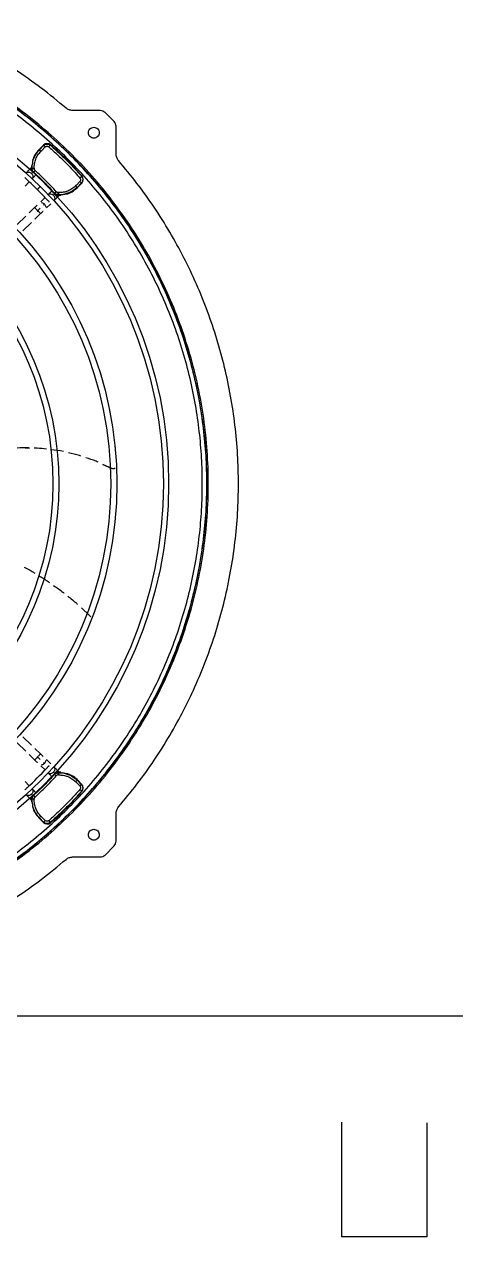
# Model space of a CAD drawing. Extents: x -31 to 236, y -16 to 155.
# Drawn here: x 48.4 to 58.53, y 45.5 to 73.97 of the extents above; entities that cross this region are included whole.
import ezdxf

# ---------------------------------------------------------------- set-up
doc = ezdxf.new("R2010")
doc.units = 0
doc.header["$MEASUREMENT"] = 0
doc.layers.get('0').update_dxf_attribs({"linetype": 'CONTINUOUS'})
doc.layers.add('0_UNIT', color=7, linetype='CONTINUOUS')

msp = doc.modelspace()

# ---------------------------------------------------------------- linework, layer by layer
at = {"color": 7, "linetype": 'Continuous', "lineweight": 25}
for p, q in [((50.18392, 71.94015), (49.53431, 71.94015)), ((50.5086, 71.68069), (50.29526, 71.89403)), ((50.55472, 70.91973), (50.55472, 71.56935)), ((48.74292, 71.01904), (48.85451, 71.13063)), ((48.75528, 71.01926), (48.74292, 71.01904)), ((48.85545, 71.11951), (48.75528, 71.01926)), ((48.79074, 70.98332), (48.81083, 71.00341)), ((48.81083, 71.00341), (48.89244, 71.0851)), ((48.85451, 71.13063), (48.85545, 71.11951)), ((49.01484, 71.13675), (49.0159, 71.12528)), ((48.57367, 70.61076), (48.54303, 70.57907)), ((48.58263, 70.58291), (48.58551, 70.66321)), ((48.57653, 70.58262), (48.58263, 70.58291)), ((48.57724, 70.57338), (48.57653, 70.58262)), ((48.58293, 70.57364), (48.57724, 70.57338)), ((48.57724, 70.57338), (48.58459, 70.53907)), ((48.58263, 70.58291), (48.58293, 70.57364)), ((48.58977, 70.54443), (48.58293, 70.57364)), ((48.60577, 70.50214), (48.61811, 70.48922)), ((48.61811, 70.48922), (48.62236, 70.48941)), ((48.63295, 70.58464), (48.63325, 70.5752)), ((49.75585, 70.39574), (49.74491, 70.39627)), ((48.41879, 70.16647), (48.51679, 70.26827)), ((49.62315, 70.19109), (49.60306, 70.171)), ((49.70484, 70.2727), (49.62315, 70.19109)), ((49.74973, 70.23541), (49.63814, 70.12382)), ((49.63814, 70.12382), (49.63888, 70.13566)), ((49.73912, 70.23583), (49.63888, 70.13566)), ((49.74973, 70.23541), (49.73912, 70.23583)), ((48.88796, 69.89711), (48.78605, 69.79816)), ((48.91964, 69.6535), (49.02084, 69.75176)), ((49.10903, 70.00273), (49.10866, 69.99867)), ((49.12158, 69.98633), (49.10866, 69.99867)), ((49.15849, 69.96517), (49.19276, 69.95786)), ((49.19325, 69.96331), (49.15957, 69.97123)), ((49.19276, 69.95786), (49.19325, 69.96331)), ((49.20197, 69.95717), (49.19276, 69.95786)), ((49.20254, 69.96301), (49.19325, 69.96331)), ((49.19494, 70.01351), (49.20437, 70.0132)), ((49.19825, 69.92376), (49.23002, 69.95448)), ((49.20254, 69.96301), (49.20197, 69.95717)), ((49.28282, 69.9659), (49.20254, 69.96301)), ((48.43487, 69.45829), (48.23105, 69.26121)), ((48.64432, 69.66081), (48.51401, 69.53481)), ((48.64875, 69.39127), (48.78115, 69.51929)), ((48.36483, 69.11674), (48.56916, 69.31431)), ((48.42122, 64.01809), (48.52092, 64.01732)), ((50.45281, 63.53963), (50.24578, 63.63308)), ((50.24583, 63.63219), (50.45228, 63.53963)), ((50.45228, 63.53963), (50.45281, 63.53963)), ((50.48791, 63.53036), (50.48844, 63.53036)), ((49.7415, 60.26498), (49.93336, 60.08764)), ((49.93336, 60.08764), (49.96367, 60.05255)), ((48.5689, 57.04233), (48.3646, 57.23987)), ((48.23161, 57.09464), (48.43476, 56.89821)), ((48.7812, 56.83706), (48.64835, 56.96551)), ((48.51418, 56.82142), (48.64432, 56.69558)), ((49.02084, 56.60463), (48.91977, 56.70277)), ((48.78559, 56.55867), (48.88796, 56.45928)), ((49.12158, 56.37006), (49.10866, 56.35772)), ((49.19276, 56.39853), (49.15849, 56.39122)), ((49.15958, 56.38519), (49.19326, 56.39308)), ((49.19276, 56.39853), (49.20198, 56.39923)), ((49.19326, 56.39308), (49.19276, 56.39853)), ((49.20253, 56.39338), (49.19326, 56.39308)), ((49.22999, 56.40195), (49.19829, 56.43259)), ((49.20198, 56.39923), (49.20253, 56.39338)), ((49.20253, 56.39338), (49.28282, 56.39049)), ((48.51679, 56.08812), (48.41823, 56.1905)), ((49.10866, 56.35772), (49.10903, 56.35366)), ((49.20438, 56.34318), (49.19494, 56.34288)), ((49.60306, 56.18539), (49.62315, 56.1653)), ((49.62315, 56.1653), (49.70484, 56.08369)), ((49.63888, 56.22073), (49.63814, 56.23257)), ((49.63814, 56.23257), (49.74973, 56.12098)), ((49.73912, 56.12056), (49.63888, 56.22073)), ((49.74973, 56.12098), (49.73912, 56.12055)), ((48.58459, 55.81732), (48.57724, 55.78301)), ((48.58293, 55.78276), (48.58979, 55.81197)), ((48.60577, 55.85425), (48.61811, 55.86717)), ((48.62236, 55.86698), (48.61811, 55.86717)), ((49.75585, 55.96065), (49.74491, 55.96012)), ((48.54298, 55.77736), (48.57371, 55.74559)), ((48.57653, 55.77378), (48.57724, 55.78301)), ((48.58263, 55.77347), (48.57653, 55.77378)), ((48.57724, 55.78301), (48.58293, 55.78276)), ((48.58293, 55.78276), (48.58263, 55.77347)), ((48.58551, 55.69318), (48.58263, 55.77347)), ((48.63325, 55.78119), (48.63294, 55.77175)), ((48.74292, 55.33735), (48.75528, 55.33713)), ((48.85451, 55.22576), (48.74292, 55.33735)), ((48.85545, 55.23688), (48.75528, 55.33713)), ((48.81083, 55.35298), (48.79074, 55.37307)), ((48.89244, 55.27129), (48.81083, 55.35298)), ((48.85451, 55.22576), (48.85545, 55.23688)), ((49.01484, 55.21964), (49.0159, 55.23111)), ((50.55472, 54.78704), (50.55472, 55.43666)), ((50.29526, 54.46236), (50.5086, 54.6757)), ((49.53431, 54.41624), (50.18392, 54.41624))]:
    msp.add_line(p, q, dxfattribs=at)
at = {"color": 8, "linetype": 'Continuous', "lineweight": 25}
for p, q in [((48.98691, 71.14169), (49.0159, 71.12528)), ((49.74491, 70.39627), (49.7605, 70.36872)), ((49.38652, 69.98941), (49.3608, 69.97938)), ((48.87285, 56.61149), (48.85386, 56.62992)), ((49.3608, 56.37701), (49.38653, 56.36698)), ((49.7605, 55.98767), (49.74491, 55.96012)), ((49.0159, 55.23111), (48.98691, 55.2147))]:
    msp.add_line(p, q, dxfattribs=at)
at = {"color": 8, "linetype": 'Continuous', "lineweight": 25, "flags": 128}
msp.add_lwpolyline([(48.71295, 56.76634), (48.68676, 56.73926), (48.66451, 56.71631), (48.64961, 56.70097), (48.64432, 56.69558), (48.64432, 56.69558)], dxfattribs=at)
for centre, radius in [((41.79199, 63.17881), 9.99706), ((41.79199, 63.1782), 9.87436), ((41.79199, 63.17881), 8.78089), ((41.79199, 63.1782), 8.63615), ((41.79199, 63.1782), 7.41998), ((41.79818, 63.17829), 7.27453)]:
    msp.add_circle(centre, radius)
at = {"color": 7, "linetype": 'Continuous', "lineweight": 25}
for centre, radius, start, end in [((41.7971, 63.17819), 10.89215, 277.952419, 82.047581), ((44.53927, 65.92017), 6.87338, 40.627992, 49.372027), ((41.79782, 63.17786), 9.76824, 44.999741, 46.881712), ((44.53996, 65.92087), 6.11819, 42.504763, 47.493312), ((41.80307, 63.18287), 9.76098, 43.117375, 45.000762), ((41.79734, 63.17904), 9.76894, 313.118297, 316.88199), ((44.53979, 60.43567), 6.11841, 312.506864, 317.495239), ((44.53965, 60.43582), 6.87283, 310.627711, 319.372428)]:
    msp.add_arc(centre, radius, start, end, dxfattribs=at)
at = {"color": 8, "linetype": 'Continuous', "lineweight": 25}
for centre, radius, start, end in [((43.85001, 65.66052), 6.79828, 45.858, 46.344146), ((39.24555, 60.47562), 13.14171, 43.911773, 44.341551), ((37.6075, 58.81785), 15.47163, 43.76337, 44.127308), ((44.52842, 60.88598), 6.45294, 315.849598, 316.359274)]:
    msp.add_arc(centre, radius, start, end, dxfattribs=at)
at = {"color": 7, "linetype": 'Continuous', "lineweight": 25}
for centre, major_axis, ratio, start_param, end_param in [((48.93799, 71.04697), (-0.00447, 0.11816), 0.99886587, 5.53682267, 7.03021374), ((49.16129, 70.60173), (0.5912, 0.01098), 0.99873841, 2.33824924, 2.83211218), ((49.16129, 70.60173), (0.5912, 0.01098), 0.99873841, 3.0557476, 3.11410526), ((49.66607, 70.31889), (0.11816, -0.00449), 0.99887068, 5.53630704, 7.02969541), ((49.22083, 70.54219), (0.01095, 0.5912), 0.99873353, 3.4485214, 3.94487882), ((49.22083, 70.54219), (0.01095, 0.5912), 0.99873353, 3.16946015, 3.23077009), ((49.22083, 55.8142), (-0.01094, 0.5912), 0.99873356, 6.19922493, 6.25533158), ((49.22083, 55.8142), (-0.01094, 0.5912), 0.99873356, 5.47991309, 5.97123283), ((49.66607, 56.0375), (0.11816, 0.00449), 0.99887071, 5.53666029, 7.03005136), ((49.16129, 55.75466), (0.5912, -0.01099), 0.99873837, 3.16909386, 3.23078), ((49.16129, 55.75466), (0.5912, -0.01099), 0.99873837, 3.44852138, 3.94495007), ((48.93799, 55.30942), (0.00447, 0.11816), 0.99886585, 2.39455207, 3.88794044)]:
    msp.add_ellipse(centre, major_axis=major_axis, ratio=ratio, start_param=start_param, end_param=end_param, dxfattribs=at)
for points, knots in [([(33.9667, 55.76677), (34.10923, 55.62104), (34.39637, 55.32745), (34.86122, 54.91627), (35.3538, 54.52574), (35.87508, 54.16095), (36.4231, 53.82377), (36.99583, 53.51716), (37.59063, 53.24364), (38.20412, 53.00559), (38.83329, 52.80476), (39.47481, 52.64254), (40.12507, 52.52), (40.78036, 52.43768), (41.43707, 52.39572), (42.09176, 52.3938), (42.74031, 52.43119), (43.37932, 52.50667), (44.0056, 52.61862), (44.61693, 52.76533), (45.21083, 52.94481), (45.78813, 53.15593), (46.35253, 53.39943), (46.90724, 53.67733), (47.45209, 53.99099), (47.9839, 54.3402), (48.49988, 54.72463), (48.99661, 55.14329), (49.47078, 55.59471), (49.91889, 56.07661), (50.33824, 56.58684), (50.72627, 57.12284), (51.08068, 57.68163), (51.39958, 58.25998), (51.68151, 58.85458), (51.92549, 59.46211), (52.13069, 60.07849), (52.29696, 60.70008), (52.42465, 61.32334), (52.5145, 61.94558), (52.56747, 62.56375), (52.58489, 63.17819), (52.56747, 63.79263), (52.5145, 64.41079), (52.42465, 65.03303), (52.29697, 65.6563), (52.13069, 66.27789), (51.9255, 66.89427), (51.68152, 67.50179), (51.39959, 68.09639), (51.08069, 68.67475), (50.72627, 69.23354), (50.33824, 69.76953), (49.9189, 70.27976), (49.47079, 70.76167), (48.99662, 71.21309), (48.49989, 71.63175), (47.98391, 72.01619), (47.4521, 72.36538), (46.90725, 72.67906), (46.35254, 72.95696), (45.78814, 73.20046), (45.21084, 73.41158), (44.61694, 73.59105), (44.00562, 73.73777), (43.37933, 73.84972), (42.74032, 73.9252), (42.09177, 73.96259), (41.43709, 73.96067), (40.78038, 73.91871), (40.12508, 73.8364), (39.47482, 73.71385), (38.8333, 73.55164), (38.20414, 73.3508), (37.59065, 73.11276), (36.99584, 72.83923), (36.42311, 72.53262), (35.87509, 72.19545), (35.35382, 71.83066), (34.86124, 71.44013), (34.39638, 71.02895), (34.10923, 70.73535), (33.9667, 70.58962)], [0, 0, 0, 0, 0.01189592, 0.02396584, 0.03619649, 0.04857359, 0.06108194, 0.07373471, 0.0864717, 0.09927432, 0.11212355, 0.12500004, 0.13787625, 0.15072533, 0.16352795, 0.17626509, 0.18891813, 0.20142621, 0.21380317, 0.22603385, 0.23810393, 0.25000004, 0.2618959, 0.27396585, 0.28619652, 0.29857361, 0.31108196, 0.32373474, 0.33647171, 0.34927432, 0.36212355, 0.37500004, 0.38787624, 0.40072531, 0.41352793, 0.42626506, 0.4389181, 0.45142619, 0.46380314, 0.47603381, 0.48810388, 0.50000001, 0.51189586, 0.52396581, 0.53619649, 0.54857357, 0.56108191, 0.57373469, 0.58647168, 0.59927428, 0.6121235, 0.62499999, 0.63787621, 0.65072529, 0.66352791, 0.67626502, 0.68891805, 0.70142614, 0.71380312, 0.72603376, 0.73810387, 0.74999998, 0.76189582, 0.77396578, 0.78619645, 0.79857355, 0.81108188, 0.82373468, 0.83647168, 0.84927427, 0.86212351, 0.87499998, 0.88787621, 0.90072531, 0.91352792, 0.92626504, 0.93891808, 0.95142617, 0.96380314, 0.97603381, 0.98810396, 1, 1, 1, 1]), ([(43.27568, 52.3908), (43.4901, 52.42397), (43.91896, 52.4903), (44.55325, 52.63831), (45.17807, 52.8212), (45.79072, 53.04183), (46.38913, 53.29846), (46.97112, 53.59043), (47.53464, 53.91664), (48.07767, 54.27593), (48.59826, 54.66702), (49.09456, 55.08851), (49.5648, 55.5389), (50.00729, 56.01657), (50.42045, 56.51983), (50.80281, 57.04687), (51.153, 57.5958), (51.46978, 58.16468), (51.752, 58.75147), (51.99867, 59.35406), (52.2089, 59.97032), (52.38194, 60.59804), (52.51717, 61.23497), (52.61411, 61.87884), (52.67241, 62.52735), (52.69187, 63.17819), (52.67241, 63.82903), (52.61411, 64.47754), (52.51717, 65.12141), (52.38194, 65.75835), (52.2089, 66.38606), (51.99867, 67.00232), (51.75201, 67.60492), (51.46978, 68.1917), (51.15301, 68.76058), (50.80281, 69.30952), (50.42045, 69.83655), (50.00729, 70.33981), (49.5648, 70.81748), (49.09457, 71.26787), (48.59827, 71.68936), (48.07768, 72.08045), (47.53465, 72.43974), (46.97113, 72.76595), (46.38914, 73.05793), (45.79073, 73.31456), (45.17808, 73.53519), (44.55326, 73.71808), (43.91897, 73.86608), (43.49011, 73.93242), (43.27569, 73.96559)], [0, 0, 0, 0, 0.02083334, 0.04166665, 0.06250003, 0.08333335, 0.10416665, 0.125, 0.1458333, 0.16666668, 0.18749997, 0.20833336, 0.22916668, 0.25000001, 0.27083332, 0.29166664, 0.31250001, 0.33333334, 0.35416664, 0.37499996, 0.39583334, 0.41666666, 0.43749998, 0.4583333, 0.47916665, 0.5, 0.5208333, 0.54166664, 0.5625, 0.58333332, 0.60416664, 0.62499998, 0.64583333, 0.66666665, 0.68749999, 0.70833331, 0.72916664, 0.74999997, 0.77083333, 0.79166666, 0.81249999, 0.83333331, 0.85416669, 0.875, 0.89583335, 0.91666666, 0.9375, 0.95833334, 0.97916668, 1, 1, 1, 1]), ([(43.53089, 52.39079), (43.78375, 52.43684), (44.28946, 52.52893), (45.0333, 52.73443), (45.76163, 52.98804), (46.47005, 53.29339), (47.15525, 53.64764), (47.81374, 54.04939), (48.44229, 54.49653), (49.03775, 54.98689), (49.59716, 55.51799), (50.11774, 56.08721), (50.5969, 56.69171), (51.03225, 57.32848), (51.42164, 57.99436), (51.76311, 58.68603), (52.05497, 59.40006), (52.29578, 60.13288), (52.48432, 60.88085), (52.61967, 61.64026), (52.70115, 62.40731), (52.72836, 63.1782), (52.70115, 63.9491), (52.61967, 64.71615), (52.48432, 65.47556), (52.29577, 66.22353), (52.05496, 66.95635), (51.7631, 67.67037), (51.42163, 68.36204), (51.03224, 69.02792), (50.59689, 69.6647), (50.11773, 70.2692), (49.59715, 70.83841), (49.03774, 71.36952), (48.44228, 71.85987), (47.81373, 72.30701), (47.15523, 72.70876), (46.47004, 73.06301), (45.76162, 73.36835), (45.03328, 73.62197), (44.28945, 73.82747), (43.78373, 73.91956), (43.53087, 73.9656)], [0, 0, 0, 0, 0.02500002, 0.05000002, 0.07500002, 0.10000003, 0.12499999, 0.15000004, 0.17499999, 0.20000003, 0.22500003, 0.25, 0.27500001, 0.30000002, 0.325, 0.35000002, 0.375, 0.4, 0.42500002, 0.45000001, 0.47500003, 0.50000003, 0.52499999, 0.55000001, 0.57500001, 0.6, 0.62500003, 0.65, 0.67500002, 0.70000003, 0.72500002, 0.75000002, 0.77499999, 0.80000001, 0.825, 0.85000003, 0.87500003, 0.89999998, 0.92500001, 0.95, 0.975, 1, 1, 1, 1]), ([(49.38027, 71.99729), (49.18835, 72.15629), (48.80452, 72.47429), (48.19153, 72.90338), (47.55403, 73.29409), (46.89345, 73.64553), (46.43588, 73.84321), (46.20709, 73.94205)], [0, 0, 0, 0, 0.20000021, 0.40000034, 0.60000016, 0.8000001, 1, 1, 1, 1]), ([(49.53431, 71.94015), (49.50607, 71.94276), (49.4496, 71.94798), (49.40338, 71.98086), (49.38027, 71.99729)], [0, 0, 0, 0, 0.50000434, 1, 1, 1, 1]), ([(50.29526, 71.89403), (50.27897, 71.90718), (50.24638, 71.93349), (50.20474, 71.93793), (50.18392, 71.94015)], [0, 0, 0, 0, 0.49998968, 1, 1, 1, 1]), ([(49.90494, 71.41849), (49.90687, 71.43526), (49.91072, 71.4688), (49.94035, 71.51145), (49.9827, 71.53995), (50.03307, 71.54995), (50.08343, 71.53995), (50.12578, 71.51145), (50.15541, 71.4688), (50.15926, 71.43526), (50.16119, 71.41849)], [0, 0, 0, 0, 0.12499963, 0.24999784, 0.37500175, 0.50000081, 0.62499987, 0.7499989, 0.87500037, 1, 1, 1, 1]), ([(50.03229, 71.54662), (50.04907, 71.54469), (50.08265, 71.54084), (50.125, 71.51121), (50.15463, 71.46886), (50.15848, 71.43528), (50.16041, 71.41849)], [0, 0, 0, 0, 0.24999852, 0.49999698, 0.75000033, 1, 1, 1, 1]), ([(50.55472, 71.56935), (50.5525, 71.59017), (50.54806, 71.63181), (50.52175, 71.6644), (50.5086, 71.68069)], [0, 0, 0, 0, 0.49999648, 1, 1, 1, 1]), ([(50.16119, 71.41849), (50.15926, 71.40173), (50.15541, 71.36819), (50.12578, 71.32554), (50.08343, 71.29704), (50.03307, 71.28703), (49.9827, 71.29704), (49.94035, 71.32554), (49.91072, 71.36819), (49.90687, 71.40173), (49.90494, 71.41849)], [0, 0, 0, 0, 0.12500028, 0.25000167, 0.37500021, 0.49999919, 0.62499817, 0.75000159, 0.87499972, 1, 1, 1, 1]), ([(50.16041, 71.41849), (50.15848, 71.40171), (50.15463, 71.36813), (50.125, 71.32578), (50.08265, 71.29615), (50.04907, 71.2923), (50.03229, 71.29037)], [0, 0, 0, 0, 0.25000096, 0.50000415, 0.75000163, 1, 1, 1, 1]), ([(48.59899, 70.74118), (48.615, 70.79171), (48.64777, 70.89518), (48.71889, 70.97726), (48.75528, 71.01926)], [0, 0, 0, 0, 0.4882915, 1, 1, 1, 1]), ([(48.63295, 70.58464), (48.63393, 70.62145), (48.63589, 70.69508), (48.66745, 70.80155), (48.7173, 70.90078), (48.76626, 70.9558), (48.79074, 70.98332)], [0, 0, 0, 0, 0.24999684, 0.49999602, 0.74999698, 1, 1, 1, 1]), ([(48.75528, 71.01926), (48.75592, 71.01857), (48.75719, 71.01718), (48.76521, 71.00902), (48.77661, 70.9975), (48.78603, 70.98804), (48.79074, 70.98332)], [0, 0, 0, 0, 0.25000338, 0.50000912, 0.75000131, 1, 1, 1, 1]), ([(48.85545, 71.11951), (48.86698, 71.12881), (48.89009, 71.14745), (48.93332, 71.1557), (48.96764, 71.15362), (48.9832, 71.14398), (48.98691, 71.14169)], [0, 0, 0, 0, 0.30725829, 0.61602, 0.90850224, 1, 1, 1, 1]), ([(48.85545, 71.11951), (48.85627, 71.119), (48.8579, 71.11797), (48.86639, 71.11028), (48.87815, 71.09913), (48.88768, 71.08977), (48.89244, 71.0851)], [0, 0, 0, 0, 0.24999965, 0.50000029, 0.74998791, 1, 1, 1, 1]), ([(48.89244, 71.0851), (48.89313, 71.08577), (48.89581, 71.08837), (48.90174, 71.09297), (48.91403, 71.09974), (48.93256, 71.10398), (48.95535, 71.10061), (48.96767, 71.09211), (48.97385, 71.08785)], [0, 0, 0, 0, 0.0321865, 0.12541868, 0.25077472, 0.49987449, 0.74927129, 1, 1, 1, 1]), ([(49.0159, 71.12528), (49.01459, 71.12513), (49.01188, 71.12482), (49.00163, 71.11663), (48.98827, 71.10381), (48.97854, 71.09304), (48.97385, 71.08785)], [0, 0, 0, 0, 0.24106701, 0.49981164, 0.75866265, 1, 1, 1, 1]), ([(48.97385, 71.08785), (49.05953, 71.01148), (49.23151, 70.85821), (49.47766, 70.61204), (49.63107, 70.43994), (49.70759, 70.3541)], [0, 0, 0, 0, 0.3323167, 0.66694633, 1, 1, 1, 1]), ([(49.0159, 71.12528), (49.1012, 71.04916), (49.27195, 70.89679), (49.51649, 70.65225), (49.66881, 70.48155), (49.74491, 70.39627)], [0, 0, 0, 0, 0.33313437, 0.66686563, 1, 1, 1, 1]), ([(50.61186, 70.7657), (50.59543, 70.78881), (50.56255, 70.83502), (50.55733, 70.8915), (50.55472, 70.91973)], [0, 0, 0, 0, 0.49999752, 1, 1, 1, 1]), ([(48.57304, 70.60979), (48.57311, 70.60996), (48.57344, 70.61074), (48.57401, 70.60888), (48.57502, 70.60213), (48.5759, 70.59067), (48.57653, 70.58262)], [0, 0, 0, 0, 0.05863577, 0.27004327, 0.48702224, 1, 1, 1, 1]), ([(48.58111, 70.63781), (48.5814, 70.63813), (48.58197, 70.63876), (48.58321, 70.6464), (48.58442, 70.65522), (48.58527, 70.66143), (48.58551, 70.66321)], [0, 0, 0, 0, 0.28746739, 0.57417582, 0.87829847, 1, 1, 1, 1]), ([(48.599, 70.74118), (48.59805, 70.73576), (48.59607, 70.72448), (48.59412, 70.71111), (48.59176, 70.69693), (48.58881, 70.68212), (48.58661, 70.66947), (48.58552, 70.66321)], [0, 0, 0, 0, 0.22403852, 0.46649465, 0.48175031, 0.74327652, 1, 1, 1, 1]), ([(48.59899, 70.74118), (48.60004, 70.74618), (48.60213, 70.75618), (48.60367, 70.76448), (48.60346, 70.76573), (48.60338, 70.76624)], [0, 0, 0, 0, 0.37192936, 0.74511258, 1, 1, 1, 1]), ([(50.61186, 55.59069), (50.75863, 55.7673), (51.05216, 56.12052), (51.45173, 56.6822), (51.81967, 57.26473), (52.15187, 57.8685), (52.44794, 58.49074), (52.70663, 59.12944), (52.92708, 59.78232), (53.1085, 60.44711), (53.25028, 61.12146), (53.3519, 61.80302), (53.41302, 62.4894), (53.43341, 63.1782), (53.41302, 63.86699), (53.3519, 64.55337), (53.25028, 65.23493), (53.1085, 65.90928), (52.92708, 66.57407), (52.70663, 67.22695), (52.44794, 67.86565), (52.15187, 68.48789), (51.81967, 69.09166), (51.45173, 69.67419), (51.05216, 70.23587), (50.75863, 70.58909), (50.61186, 70.7657)], [0, 0, 0, 0, 0.04166672, 0.08333338, 0.12500007, 0.16666672, 0.20833335, 0.25000008, 0.29166671, 0.33333336, 0.37500001, 0.41666672, 0.45833338, 0.50000004, 0.54166669, 0.58333335, 0.62499999, 0.66666668, 0.70833333, 0.74999999, 0.79166669, 0.83333335, 0.87499997, 0.91666669, 0.95833332, 1, 1, 1, 1]), ([(48.41361, 70.36463), (48.41791, 70.36106), (48.42795, 70.3527), (48.43964, 70.34246), (48.44633, 70.33661)], [0, 0, 0, 0, 0.42747862, 1, 1, 1, 1]), ([(48.54303, 70.57907), (48.53335, 70.56906), (48.514, 70.54904), (48.4867, 70.52077), (48.46212, 70.4953), (48.44969, 70.4824), (48.44348, 70.47595)], [0, 0, 0, 0, 0.25005524, 0.49995604, 0.74987649, 1, 1, 1, 1]), ([(48.44633, 70.33661), (48.45214, 70.3308), (48.46235, 70.32059), (48.47082, 70.31188), (48.47448, 70.30813)], [0, 0, 0, 0, 0.56902682, 1, 1, 1, 1]), ([(48.60577, 70.50214), (48.59783, 70.49392), (48.58365, 70.47924), (48.57404, 70.46927), (48.56981, 70.46488)], [0, 0, 0, 0, 0.55980593, 1, 1, 1, 1]), ([(48.58263, 70.58291), (48.58366, 70.58296), (48.58571, 70.58304), (48.59715, 70.58343), (48.6132, 70.58398), (48.62637, 70.58442), (48.63295, 70.58464)], [0, 0, 0, 0, 0.25000896, 0.50000231, 0.75000529, 1, 1, 1, 1]), ([(48.63325, 70.5752), (48.62666, 70.57499), (48.6135, 70.57458), (48.59745, 70.57408), (48.58601, 70.57372), (48.58395, 70.57367), (48.58293, 70.57364)], [0, 0, 0, 0, 0.25001571, 0.5000102, 0.75000993, 1, 1, 1, 1]), ([(48.60577, 70.50214), (48.6016, 70.50766), (48.5927, 70.51943), (48.5874, 70.53226), (48.58459, 70.53907)], [0, 0, 0, 0, 0.46912927, 1, 1, 1, 1]), ([(48.5853, 70.33943), (48.59105, 70.3454), (48.60253, 70.35732), (48.62502, 70.38063), (48.65002, 70.40652), (48.66794, 70.42506), (48.6769, 70.43433)], [0, 0, 0, 0, 0.25000741, 0.49984459, 0.74986004, 1, 1, 1, 1]), ([(48.67481, 70.4332), (48.67497, 70.43329), (48.67538, 70.43353), (48.67144, 70.43812), (48.66355, 70.44637), (48.65124, 70.45845), (48.63582, 70.47306), (48.624, 70.48385), (48.61811, 70.48922)], [0, 0, 0, 0, 0.10964548, 0.27183382, 0.44948131, 0.63690298, 0.81912573, 1, 1, 1, 1]), ([(48.65332, 70.53242), (48.64898, 70.52733), (48.64001, 70.5168), (48.62949, 70.50304), (48.62278, 70.49286), (48.62249, 70.49054), (48.62236, 70.48941)], [0, 0, 0, 0, 0.2418848, 0.50002785, 0.7581622, 1, 1, 1, 1]), ([(48.62236, 70.48941), (48.70711, 70.41193), (48.87663, 70.25695), (49.03157, 70.08747), (49.10903, 70.00273)], [0, 0, 0, 0, 0.49999876, 1, 1, 1, 1]), ([(48.63325, 70.5752), (48.63361, 70.57119), (48.63435, 70.5631), (48.63864, 70.55162), (48.64474, 70.54099), (48.65047, 70.53527), (48.65332, 70.53242)], [0, 0, 0, 0, 0.24780597, 0.49941748, 0.75118697, 1, 1, 1, 1]), ([(49.15217, 70.03358), (49.0728, 70.12048), (48.91408, 70.29428), (48.74024, 70.45304), (48.65332, 70.53242)], [0, 0, 0, 0, 0.50000115, 1, 1, 1, 1]), ([(49.70759, 70.3541), (49.71185, 70.34793), (49.72035, 70.33562), (49.72372, 70.3128), (49.71884, 70.29161), (49.7107, 70.27875), (49.70551, 70.27339), (49.70483, 70.2727)], [0, 0, 0, 0, 0.25090561, 0.50051494, 0.74978168, 0.96749962, 1, 1, 1, 1]), ([(49.74491, 70.39627), (49.74477, 70.39495), (49.74449, 70.3922), (49.73633, 70.38191), (49.72353, 70.36852), (49.71278, 70.35879), (49.70759, 70.3541)], [0, 0, 0, 0, 0.24124599, 0.50005538, 0.75883315, 1, 1, 1, 1]), ([(49.7605, 70.36872), (49.7631, 70.36455), (49.77309, 70.34854), (49.77535, 70.31376), (49.76707, 70.27051), (49.74844, 70.24739), (49.73912, 70.23583)], [0, 0, 0, 0, 0.10190332, 0.39101349, 0.69543036, 1, 1, 1, 1]), ([(48.70504, 70.08501), (48.70534, 70.0853), (48.70601, 70.08595), (48.71141, 70.09132), (48.71992, 70.0998), (48.73064, 70.1105), (48.74336, 70.12321), (48.75618, 70.13604), (48.76718, 70.14705), (48.77617, 70.15608), (48.782, 70.16194), (48.78268, 70.16265), (48.78299, 70.16296)], [0, 0, 0, 0, 0.0873823, 0.19724861, 0.28764549, 0.38775014, 0.49369129, 0.59997945, 0.70101879, 0.79270034, 0.90857115, 1, 1, 1, 1]), ([(49.05354, 70.05766), (49.04425, 70.04868), (49.02568, 70.03071), (48.99975, 70.0056), (48.97641, 69.98299), (48.96448, 69.97141), (48.95851, 69.96562)], [0, 0, 0, 0, 0.25001606, 0.49999713, 0.74988294, 1, 1, 1, 1]), ([(49.10866, 69.99867), (49.10329, 70.00457), (49.09249, 70.01639), (49.07799, 70.0317), (49.06583, 70.04409), (49.0572, 70.05235), (49.05253, 70.05634), (49.05248, 70.05573), (49.05246, 70.05552)], [0, 0, 0, 0, 0.18048814, 0.36229629, 0.54394035, 0.72654874, 0.90742676, 1, 1, 1, 1]), ([(49.10903, 70.00273), (49.11017, 70.00286), (49.11253, 70.00311), (49.12274, 70.00979), (49.13654, 70.02028), (49.14707, 70.02924), (49.15217, 70.03358)], [0, 0, 0, 0, 0.24184514, 0.49996929, 0.75810627, 1, 1, 1, 1]), ([(49.19494, 70.01351), (49.19092, 70.01387), (49.18284, 70.01461), (49.17136, 70.0189), (49.16073, 70.02499), (49.15501, 70.03073), (49.15217, 70.03358)], [0, 0, 0, 0, 0.24785559, 0.49940941, 0.75122897, 1, 1, 1, 1]), ([(49.60306, 70.171), (49.57555, 70.14652), (49.52052, 70.09756), (49.42129, 70.04771), (49.31482, 70.01614), (49.24119, 70.01418), (49.20437, 70.0132)], [0, 0, 0, 0, 0.24999922, 0.49999974, 0.75000086, 1, 1, 1, 1]), ([(49.63888, 70.13566), (49.59705, 70.09896), (49.52232, 70.03337), (49.42803, 70.00285), (49.38652, 69.98941)], [0, 0, 0, 0, 0.5597021, 1, 1, 1, 1]), ([(49.63887, 70.13567), (49.6382, 70.13629), (49.63684, 70.13753), (49.62872, 70.14551), (49.61723, 70.15688), (49.60778, 70.16629), (49.60306, 70.171)], [0, 0, 0, 0, 0.2499946, 0.49999962, 0.74999359, 1, 1, 1, 1]), ([(49.73912, 70.23583), (49.73863, 70.23664), (49.73763, 70.23824), (49.72998, 70.24669), (49.71885, 70.25843), (49.70951, 70.26794), (49.70484, 70.2727)], [0, 0, 0, 0, 0.25000163, 0.49999258, 0.74999928, 1, 1, 1, 1]), ([(48.92815, 69.85445), (48.93192, 69.85078), (48.94065, 69.84229), (48.95086, 69.83207), (48.95666, 69.82627)], [0, 0, 0, 0, 0.43220236, 1, 1, 1, 1]), ([(48.95666, 69.82627), (48.96252, 69.81958), (48.97275, 69.8079), (48.98109, 69.79787), (48.98465, 69.79359)], [0, 0, 0, 0, 0.57249425, 1, 1, 1, 1]), ([(49.08439, 69.9503), (49.09014, 69.95588), (49.10043, 69.96586), (49.1151, 69.98006), (49.12158, 69.98633)], [0, 0, 0, 0, 0.55832543, 1, 1, 1, 1]), ([(49.09565, 69.8244), (49.10205, 69.83061), (49.11484, 69.84302), (49.14018, 69.86757), (49.16834, 69.89483), (49.18831, 69.91414), (49.19829, 69.9238)], [0, 0, 0, 0, 0.25000575, 0.49989036, 0.74982457, 1, 1, 1, 1]), ([(49.15849, 69.96517), (49.15169, 69.96798), (49.13887, 69.97327), (49.1271, 69.98216), (49.12158, 69.98633)], [0, 0, 0, 0, 0.5308792, 1, 1, 1, 1]), ([(49.19325, 69.96331), (49.19329, 69.96432), (49.19338, 69.96635), (49.19377, 69.97775), (49.1943, 69.99377), (49.19473, 70.00693), (49.19494, 70.01351)], [0, 0, 0, 0, 0.25000255, 0.5000074, 0.75000109, 1, 1, 1, 1]), ([(49.20197, 69.95717), (49.21001, 69.95656), (49.22144, 69.9557), (49.22813, 69.95475), (49.22998, 69.95421), (49.2292, 69.95389), (49.22904, 69.95383)], [0, 0, 0, 0, 0.51517222, 0.73295811, 0.94546261, 1, 1, 1, 1]), ([(49.20437, 70.0132), (49.20415, 70.00662), (49.20371, 69.99346), (49.20314, 69.97744), (49.20271, 69.96605), (49.2026, 69.96402), (49.20254, 69.96301)], [0, 0, 0, 0, 0.2499994, 0.49999457, 0.75000368, 1, 1, 1, 1]), ([(49.28282, 69.9659), (49.27766, 69.9652), (49.26814, 69.96393), (49.25869, 69.96253), (49.25779, 69.96191), (49.25733, 69.96159)], [0, 0, 0, 0, 0.36680656, 0.67606118, 1, 1, 1, 1]), ([(49.28282, 69.9659), (49.28909, 69.96698), (49.30176, 69.96917), (49.31657, 69.97212), (49.32486, 69.9735), (49.3284, 69.97408), (49.33501, 69.97515), (49.34688, 69.97689), (49.35539, 69.97841), (49.3608, 69.97938)], [0, 0, 0, 0, 0.25661188, 0.51806189, 0.53325279, 0.55987615, 0.64748299, 0.77623073, 1, 1, 1, 1]), ([(49.38576, 69.98386), (49.38498, 69.98392), (49.38342, 69.98404), (49.37433, 69.98223), (49.36533, 69.98033), (49.3608, 69.97938)], [0, 0, 0, 0, 0.33193991, 0.66326956, 1, 1, 1, 1]), ([(48.70637, 69.72085), (48.70492, 69.71944), (48.69528, 69.71011), (48.67406, 69.68957), (48.65424, 69.6704), (48.64432, 69.66081)], [0, 0, 0, 0, 0.08145612, 0.54049927, 1, 1, 1, 1]), ([(48.71295, 69.59005), (48.72509, 69.60178), (48.74676, 69.62274), (48.7675, 69.64281), (48.77663, 69.65164)], [0, 0, 0, 0, 0.56005914, 1, 1, 1, 1]), ([(48.78115, 69.51929), (48.79108, 69.52889), (48.81093, 69.54808), (48.83137, 69.56787), (48.84029, 69.57651), (48.84096, 69.57716)], [0, 0, 0, 0, 0.48066635, 0.96100236, 1, 1, 1, 1]), ([(48.52087, 64.0177), (48.50532, 64.01829), (48.41022, 64.02188), (48.31495, 64.01871), (48.23527, 64.01606)], [0, 0, 0, 0, 0.16353052, 1, 1, 1, 1]), ([(48.92015, 63.99354), (48.84696, 64.00092), (48.75123, 64.01057), (48.65496, 64.01328), (48.6323, 64.01392)], [0, 0, 0, 0, 0.76457621, 1, 1, 1, 1]), ([(49.32316, 63.93201), (49.32127, 63.93248), (49.22643, 63.95596), (49.12871, 63.96647), (49.03296, 63.97678)], [0, 0, 0, 0, 0.02001675, 1, 1, 1, 1]), ([(49.72754, 63.82954), (49.71831, 63.83279), (49.62397, 63.86599), (49.52537, 63.88602), (49.43641, 63.90409)], [0, 0, 0, 0, 0.09773289, 1, 1, 1, 1]), ([(50.13264, 63.68414), (50.11711, 63.6913), (50.02376, 63.73428), (49.92489, 63.76449), (49.84246, 63.78968)], [0, 0, 0, 0, 0.1663641, 1, 1, 1, 1]), ([(50.47847, 63.53113), (50.47831, 63.53112), (50.46907, 63.53075), (50.4606, 63.53522), (50.45228, 63.53963)], [0, 0, 0, 0, 0.01676163, 1, 1, 1, 1]), ([(50.53361, 63.55009), (50.53094, 63.54735), (50.52254, 63.53868), (50.50316, 63.53063), (50.47712, 63.52939), (50.46122, 63.53609), (50.45281, 63.53963)], [0, 0, 0, 0, 0.13036355, 0.41167111, 0.68901902, 1, 1, 1, 1]), ([(48.40098, 61.22369), (48.46349, 61.19074), (48.54925, 61.14553), (48.63038, 61.093), (48.65238, 61.07876)], [0, 0, 0, 0, 0.72879103, 1, 1, 1, 1]), ([(48.74878, 61.01745), (48.82106, 60.97403), (48.90561, 60.92324), (48.98493, 60.86531), (48.99644, 60.8569)], [0, 0, 0, 0, 0.854826, 1, 1, 1, 1]), ([(49.09019, 60.78905), (49.16433, 60.73839), (49.24624, 60.6824), (49.32241, 60.61964), (49.32964, 60.61368)], [0, 0, 0, 0, 0.9049803, 1, 1, 1, 1]), ([(49.4204, 60.53931), (49.49354, 60.48263), (49.57348, 60.42067), (49.6471, 60.35227), (49.65336, 60.34645)], [0, 0, 0, 0, 0.91495243, 1, 1, 1, 1]), ([(48.64432, 56.69558), (48.65424, 56.68599), (48.67406, 56.66682), (48.69528, 56.64629), (48.70491, 56.63695), (48.70636, 56.63555)], [0, 0, 0, 0, 0.45955348, 0.91864064, 1, 1, 1, 1]), ([(48.77663, 56.70475), (48.76497, 56.71602), (48.74414, 56.73618), (48.72249, 56.75712), (48.71295, 56.76634)], [0, 0, 0, 0, 0.55959472, 1, 1, 1, 1]), ([(48.84103, 56.77915), (48.84034, 56.77983), (48.8314, 56.78849), (48.81093, 56.8083), (48.79108, 56.8275), (48.78115, 56.8371)], [0, 0, 0, 0, 0.04042727, 0.52004872, 1, 1, 1, 1]), ([(48.95666, 56.53012), (48.95085, 56.5243), (48.94063, 56.51409), (48.93191, 56.5056), (48.92815, 56.50194)], [0, 0, 0, 0, 0.56927563, 1, 1, 1, 1]), ([(48.98465, 56.5628), (48.98109, 56.55852), (48.97274, 56.54849), (48.96251, 56.53681), (48.95666, 56.53012)], [0, 0, 0, 0, 0.42766619, 1, 1, 1, 1]), ([(48.95851, 56.39078), (48.96448, 56.38498), (48.97641, 56.3734), (48.99975, 56.35079), (49.02568, 56.32568), (49.04425, 56.30771), (49.05354, 56.29873)], [0, 0, 0, 0, 0.25012281, 0.50000057, 0.74998294, 1, 1, 1, 1]), ([(49.12158, 56.37006), (49.11337, 56.37801), (49.0987, 56.39221), (49.08876, 56.40185), (49.08439, 56.40609)], [0, 0, 0, 0, 0.55979484, 1, 1, 1, 1]), ([(49.19829, 56.43259), (49.18831, 56.44225), (49.16834, 56.46156), (49.14018, 56.48882), (49.11484, 56.51337), (49.10205, 56.52578), (49.09565, 56.53199)], [0, 0, 0, 0, 0.25017208, 0.50011475, 0.74998553, 1, 1, 1, 1]), ([(49.12158, 56.37006), (49.1271, 56.37423), (49.13887, 56.38313), (49.15169, 56.38842), (49.15849, 56.39122)], [0, 0, 0, 0, 0.46912734, 1, 1, 1, 1]), ([(49.19494, 56.34288), (49.19473, 56.34946), (49.19431, 56.36262), (49.19377, 56.37864), (49.19338, 56.39005), (49.1933, 56.39207), (49.19326, 56.39308)], [0, 0, 0, 0, 0.25000515, 0.50000345, 0.75000652, 1, 1, 1, 1]), ([(49.22904, 56.40256), (49.2292, 56.4025), (49.22998, 56.40218), (49.22813, 56.40164), (49.22145, 56.40069), (49.21001, 56.39983), (49.20198, 56.39923)], [0, 0, 0, 0, 0.05444134, 0.26679283, 0.48473064, 1, 1, 1, 1]), ([(49.20253, 56.39338), (49.20259, 56.39237), (49.2027, 56.39034), (49.20313, 56.37894), (49.2037, 56.36292), (49.20415, 56.34976), (49.20438, 56.34318)], [0, 0, 0, 0, 0.25000525, 0.49999534, 0.74999478, 1, 1, 1, 1]), ([(49.25733, 56.3948), (49.25766, 56.39452), (49.25831, 56.39397), (49.26599, 56.39276), (49.27483, 56.39158), (49.28105, 56.39074), (49.28282, 56.39049)], [0, 0, 0, 0, 0.28746918, 0.57419112, 0.87831567, 1, 1, 1, 1]), ([(49.3608, 56.37701), (49.35539, 56.37797), (49.34412, 56.37997), (49.33075, 56.3819), (49.31657, 56.38428), (49.30175, 56.38722), (49.28909, 56.38941), (49.28282, 56.39049)], [0, 0, 0, 0, 0.22403676, 0.4664933, 0.48175145, 0.7432779, 1, 1, 1, 1]), ([(49.3608, 56.37701), (49.36578, 56.37596), (49.37577, 56.37385), (49.38403, 56.37227), (49.38526, 56.37246), (49.38576, 56.37253)], [0, 0, 0, 0, 0.37193442, 0.74511645, 1, 1, 1, 1]), ([(49.38653, 56.36698), (49.42804, 56.35354), (49.52232, 56.32301), (49.59705, 56.25743), (49.63888, 56.22073)], [0, 0, 0, 0, 0.44028918, 1, 1, 1, 1]), ([(49.10903, 56.35366), (49.03157, 56.26892), (48.87663, 56.09944), (48.70711, 55.94446), (48.62236, 55.86698)], [0, 0, 0, 0, 0.50000174, 1, 1, 1, 1]), ([(48.65332, 55.82397), (48.74024, 55.90335), (48.91408, 56.06211), (49.0728, 56.23591), (49.15217, 56.32281)], [0, 0, 0, 0, 0.49999826, 1, 1, 1, 1]), ([(49.05241, 56.30081), (49.05251, 56.30065), (49.05277, 56.30026), (49.05742, 56.30426), (49.06572, 56.3122), (49.07785, 56.32454), (49.09249, 56.34), (49.10329, 56.35182), (49.10866, 56.35772)], [0, 0, 0, 0, 0.11173622, 0.27354644, 0.4507769, 0.63775233, 0.81954481, 1, 1, 1, 1]), ([(49.15217, 56.32281), (49.14707, 56.32715), (49.13654, 56.33611), (49.12274, 56.3466), (49.11253, 56.35328), (49.11017, 56.35353), (49.10903, 56.35366)], [0, 0, 0, 0, 0.24189375, 0.50003536, 0.75816415, 1, 1, 1, 1]), ([(49.19494, 56.34288), (49.19093, 56.34252), (49.18284, 56.34178), (49.17136, 56.33749), (49.16073, 56.3314), (49.15501, 56.32566), (49.15217, 56.32281)], [0, 0, 0, 0, 0.24780677, 0.49940517, 0.75117, 1, 1, 1, 1]), ([(49.20438, 56.34318), (49.24119, 56.3422), (49.31481, 56.34024), (49.42128, 56.30868), (49.52052, 56.25883), (49.57554, 56.20987), (49.60306, 56.18539)], [0, 0, 0, 0, 0.24999331, 0.49999248, 0.74999467, 1, 1, 1, 1]), ([(49.63888, 56.22073), (49.6382, 56.22011), (49.63684, 56.21886), (49.62872, 56.21088), (49.61722, 56.19951), (49.60778, 56.1901), (49.60306, 56.18539)], [0, 0, 0, 0, 0.25000529, 0.50000003, 0.750004, 1, 1, 1, 1]), ([(49.70483, 56.08369), (49.7055, 56.083), (49.70811, 56.08032), (49.71271, 56.07438), (49.71947, 56.0621), (49.72372, 56.04358), (49.72035, 56.02078), (49.71186, 56.00847), (49.7076, 56.00229)], [0, 0, 0, 0, 0.03219134, 0.12542244, 0.25076508, 0.49987172, 0.74928494, 1, 1, 1, 1]), ([(49.73912, 56.12056), (49.73863, 56.11975), (49.73763, 56.11815), (49.72998, 56.1097), (49.71885, 56.09796), (49.70951, 56.08845), (49.70484, 56.08369)], [0, 0, 0, 0, 0.25000323, 0.49999178, 0.74999887, 1, 1, 1, 1]), ([(49.73912, 56.12055), (49.74842, 56.10903), (49.76705, 56.08592), (49.77536, 56.04267), (49.77309, 56.00784), (49.7631, 55.99184), (49.7605, 55.98767)], [0, 0, 0, 0, 0.30374926, 0.60898835, 0.89811812, 1, 1, 1, 1]), ([(48.44633, 56.01978), (48.43964, 56.01393), (48.42795, 56.0037), (48.41791, 55.99533), (48.41361, 55.99176)], [0, 0, 0, 0, 0.57226523, 1, 1, 1, 1]), ([(48.44348, 55.88044), (48.44969, 55.87399), (48.46212, 55.86109), (48.4867, 55.83562), (48.514, 55.80735), (48.53335, 55.78733), (48.54303, 55.77732)], [0, 0, 0, 0, 0.25012618, 0.50004555, 0.74994553, 1, 1, 1, 1]), ([(48.47448, 56.04826), (48.47081, 56.0445), (48.46234, 56.03579), (48.45213, 56.02558), (48.44633, 56.01978)], [0, 0, 0, 0, 0.43208924, 1, 1, 1, 1]), ([(48.56981, 55.89151), (48.57537, 55.88574), (48.58532, 55.87542), (48.59951, 55.86074), (48.60577, 55.85425)], [0, 0, 0, 0, 0.55832762, 1, 1, 1, 1]), ([(48.58459, 55.81732), (48.58741, 55.82413), (48.59271, 55.83696), (48.6016, 55.84873), (48.60577, 55.85425)], [0, 0, 0, 0, 0.53088575, 1, 1, 1, 1]), ([(48.6769, 55.92206), (48.66794, 55.93133), (48.65002, 55.94987), (48.62502, 55.97576), (48.60253, 55.99907), (48.59105, 56.01099), (48.5853, 56.01696)], [0, 0, 0, 0, 0.25014044, 0.50015301, 0.74999641, 1, 1, 1, 1]), ([(48.61811, 55.86717), (48.624, 55.87254), (48.63582, 55.88332), (48.65109, 55.8978), (48.66345, 55.90992), (48.67165, 55.91849), (48.6756, 55.92311), (48.67496, 55.92313), (48.67475, 55.92314)], [0, 0, 0, 0, 0.18091213, 0.36316203, 0.5452202, 0.72826249, 0.90957077, 1, 1, 1, 1]), ([(48.62236, 55.86698), (48.62249, 55.86585), (48.62278, 55.86353), (48.62949, 55.85335), (48.64001, 55.83959), (48.64898, 55.82906), (48.65332, 55.82397)], [0, 0, 0, 0, 0.24185407, 0.49998639, 0.75812741, 1, 1, 1, 1]), ([(48.63325, 55.78119), (48.63361, 55.7852), (48.63435, 55.79329), (48.63864, 55.80477), (48.64473, 55.8154), (48.65047, 55.82112), (48.65332, 55.82397)], [0, 0, 0, 0, 0.24784927, 0.4994389, 0.75119496, 1, 1, 1, 1]), ([(49.7076, 56.00229), (49.63125, 55.91663), (49.47804, 55.74471), (49.23186, 55.49856), (49.05972, 55.3451), (48.97385, 55.26855)], [0, 0, 0, 0, 0.33231799, 0.66694553, 1, 1, 1, 1]), ([(49.74491, 55.96012), (49.66881, 55.87484), (49.51649, 55.70414), (49.27195, 55.4596), (49.1012, 55.30723), (49.0159, 55.23111)], [0, 0, 0, 0, 0.33313451, 0.66686549, 1, 1, 1, 1]), ([(49.74491, 55.96012), (49.74477, 55.96144), (49.74449, 55.96419), (49.73634, 55.97448), (49.72355, 55.98787), (49.71279, 55.9976), (49.7076, 56.00229)], [0, 0, 0, 0, 0.24107498, 0.49981908, 0.7586658, 1, 1, 1, 1]), ([(48.57653, 55.77378), (48.5759, 55.76572), (48.57501, 55.75427), (48.57402, 55.74752), (48.57344, 55.74565), (48.57311, 55.74643), (48.57304, 55.7466)], [0, 0, 0, 0, 0.51288806, 0.7297074, 0.94127034, 1, 1, 1, 1]), ([(48.58551, 55.69318), (48.58481, 55.69834), (48.58352, 55.70784), (48.58209, 55.71726), (48.58144, 55.71813), (48.58111, 55.71858)], [0, 0, 0, 0, 0.36681539, 0.67605272, 1, 1, 1, 1]), ([(48.63294, 55.77175), (48.62635, 55.77197), (48.61319, 55.77241), (48.59714, 55.77295), (48.58571, 55.77334), (48.58366, 55.77343), (48.58263, 55.77347)], [0, 0, 0, 0, 0.24999916, 0.4999941, 0.75000687, 1, 1, 1, 1]), ([(48.58293, 55.78276), (48.58396, 55.78273), (48.58601, 55.78267), (48.59745, 55.78232), (48.6135, 55.78181), (48.62666, 55.7814), (48.63325, 55.78119)], [0, 0, 0, 0, 0.25000933, 0.50000468, 0.75001273, 1, 1, 1, 1]), ([(48.58552, 55.69318), (48.58661, 55.68692), (48.58881, 55.67427), (48.59176, 55.65946), (48.59314, 55.65117), (48.59373, 55.64763), (48.59479, 55.64102), (48.59653, 55.62914), (48.59804, 55.62062), (48.599, 55.61521)], [0, 0, 0, 0, 0.25661028, 0.51806095, 0.53325305, 0.55987764, 0.6474537, 0.77620281, 1, 1, 1, 1]), ([(48.75528, 55.33713), (48.71889, 55.37913), (48.64777, 55.46121), (48.61499, 55.56469), (48.59899, 55.61521)], [0, 0, 0, 0, 0.51171563, 1, 1, 1, 1]), ([(48.60338, 55.59015), (48.60345, 55.59094), (48.6036, 55.59253), (48.60183, 55.60165), (48.59994, 55.61067), (48.59899, 55.61521)], [0, 0, 0, 0, 0.33193936, 0.66326982, 1, 1, 1, 1]), ([(48.79074, 55.37307), (48.76626, 55.40058), (48.7173, 55.45561), (48.66744, 55.55484), (48.63587, 55.66131), (48.63392, 55.73494), (48.63294, 55.77175)], [0, 0, 0, 0, 0.2500021, 0.49999957, 0.75000041, 1, 1, 1, 1]), ([(50.55472, 55.43666), (50.55733, 55.46489), (50.56255, 55.52137), (50.59543, 55.56758), (50.61186, 55.59069)], [0, 0, 0, 0, 0.49999891, 1, 1, 1, 1]), ([(48.75529, 55.33713), (48.75592, 55.33783), (48.7572, 55.33921), (48.76521, 55.34737), (48.77661, 55.35889), (48.78603, 55.36835), (48.79074, 55.37307)], [0, 0, 0, 0, 0.25000204, 0.49999766, 0.75003259, 1, 1, 1, 1]), ([(48.85545, 55.23688), (48.85627, 55.23739), (48.8579, 55.23842), (48.86639, 55.24611), (48.87815, 55.25727), (48.88768, 55.26662), (48.89244, 55.27129)], [0, 0, 0, 0, 0.24999913, 0.50000179, 0.74999083, 1, 1, 1, 1]), ([(48.98691, 55.2147), (48.9832, 55.21241), (48.96764, 55.20277), (48.93332, 55.20069), (48.89009, 55.20894), (48.86698, 55.22758), (48.85545, 55.23688)], [0, 0, 0, 0, 0.09153636, 0.38398445, 0.69274822, 1, 1, 1, 1]), ([(48.97385, 55.26855), (48.96768, 55.26428), (48.95536, 55.25578), (48.93254, 55.25241), (48.91134, 55.25728), (48.89849, 55.26543), (48.89313, 55.27062), (48.89244, 55.27129)], [0, 0, 0, 0, 0.25092605, 0.50051545, 0.74980489, 0.96748966, 1, 1, 1, 1]), ([(49.0159, 55.23111), (49.01459, 55.23126), (49.01187, 55.23157), (49.00162, 55.23977), (48.98826, 55.2526), (48.97854, 55.26336), (48.97385, 55.26855)], [0, 0, 0, 0, 0.24124631, 0.50005604, 0.75884618, 1, 1, 1, 1]), ([(49.90494, 54.9379), (49.90687, 54.95467), (49.91072, 54.9882), (49.94035, 55.03085), (49.9827, 55.05935), (50.03307, 55.06936), (50.08343, 55.05935), (50.12578, 55.03085), (50.15541, 54.9882), (50.15926, 54.95467), (50.16119, 54.9379)], [0, 0, 0, 0, 0.12499913, 0.24999634, 0.37500168, 0.50000081, 0.62499994, 0.7500004, 0.87500087, 1, 1, 1, 1]), ([(50.16119, 54.9379), (50.15926, 54.92113), (50.15541, 54.88759), (50.12578, 54.84494), (50.08343, 54.81644), (50.03307, 54.80643), (49.9827, 54.81645), (49.94035, 54.84494), (49.91072, 54.88759), (49.90687, 54.92113), (49.90494, 54.9379)], [0, 0, 0, 0, 0.12500398, 0.25000353, 0.37499983, 0.49999919, 0.62499856, 0.74999973, 0.87499602, 1, 1, 1, 1]), ([(50.03229, 55.06602), (50.04907, 55.0641), (50.08265, 55.06024), (50.125, 55.03061), (50.15463, 54.98826), (50.15848, 54.95469), (50.16041, 54.9379)], [0, 0, 0, 0, 0.24999867, 0.5, 0.75000133, 1, 1, 1, 1]), ([(50.16041, 54.9379), (50.15848, 54.92111), (50.15463, 54.88753), (50.125, 54.84518), (50.08265, 54.81555), (50.04907, 54.8117), (50.03229, 54.80977)], [0, 0, 0, 0, 0.25000835, 0.50000787, 0.75000087, 1, 1, 1, 1]), ([(50.5086, 54.6757), (50.52175, 54.69199), (50.54806, 54.72458), (50.5525, 54.76622), (50.55472, 54.78704)], [0, 0, 0, 0, 0.49999369, 1, 1, 1, 1]), ([(49.38027, 54.3591), (49.40338, 54.37554), (49.4496, 54.40841), (49.50607, 54.41363), (49.53431, 54.41624)], [0, 0, 0, 0, 0.49999898, 1, 1, 1, 1]), ([(50.18392, 54.41624), (50.20474, 54.41846), (50.24638, 54.42291), (50.27897, 54.44921), (50.29526, 54.46236)], [0, 0, 0, 0, 0.50001348, 1, 1, 1, 1]), ([(46.20709, 52.41434), (46.43588, 52.51318), (46.89345, 52.71086), (47.55403, 53.0623), (48.19153, 53.45301), (48.80452, 53.8821), (49.18835, 54.2001), (49.38027, 54.3591)], [0, 0, 0, 0, 0.1999999, 0.39999985, 0.59999953, 0.79999972, 1, 1, 1, 1])]:
    msp.add_open_spline(points, degree=3, knots=knots, dxfattribs=at)
at = {"color": 8, "linetype": 'Continuous', "lineweight": 25}
for points, knots in [([(48.44353, 70.47593), (48.44356, 70.47599), (48.44891, 70.48508), (48.47, 70.49433), (48.50292, 70.4989), (48.53959, 70.48912), (48.55974, 70.47296), (48.56981, 70.46488)], [0, 0, 0, 0, 0.00169376, 0.25126883, 0.50084049, 0.75041668, 1, 1, 1, 1]), ([(48.56981, 70.46488), (48.57825, 70.45505), (48.59513, 70.4354), (48.6057, 70.39957), (48.60376, 70.36491), (48.59141, 70.34793), (48.58526, 70.33946)], [0, 0, 0, 0, 0.25043044, 0.50084899, 0.75127545, 1, 1, 1, 1]), ([(48.62236, 70.48941), (48.61661, 70.49532), (48.60527, 70.50698), (48.59311, 70.52569), (48.59073, 70.53905), (48.58977, 70.54443)], [0, 0, 0, 0, 0.37986093, 0.75032961, 1, 1, 1, 1]), ([(48.80423, 69.77847), (48.80538, 69.77857), (48.81763, 69.77974), (48.84361, 69.76939), (48.8631, 69.75306), (48.87285, 69.7449)], [0, 0, 0, 0, 0.0491261, 0.52454951, 1, 1, 1, 1]), ([(48.85301, 69.72565), (48.85355, 69.72617), (48.8613, 69.73368), (48.86729, 69.73949), (48.87285, 69.7449)], [0, 0, 0, 0, 0.07003966, 1, 1, 1, 1]), ([(48.87285, 69.7449), (48.88073, 69.73487), (48.8965, 69.71481), (48.90595, 69.68704), (48.90394, 69.67347), (48.90356, 69.6709)], [0, 0, 0, 0, 0.44776489, 0.89554432, 1, 1, 1, 1]), ([(48.95855, 69.96559), (48.95859, 69.96565), (48.96413, 69.97459), (48.98567, 69.98307), (49.01867, 69.98655), (49.055, 69.97554), (49.07459, 69.95871), (49.08439, 69.9503)], [0, 0, 0, 0, 0.00163359, 0.25122662, 0.50082067, 0.75040929, 1, 1, 1, 1]), ([(49.08439, 69.9503), (49.09249, 69.9402), (49.1087, 69.91999), (49.11806, 69.88382), (49.11496, 69.84925), (49.10204, 69.83268), (49.0956, 69.82442)], [0, 0, 0, 0, 0.2504065, 0.50081816, 0.7512313, 1, 1, 1, 1]), ([(49.15957, 69.97123), (49.15566, 69.97196), (49.14384, 69.97419), (49.12656, 69.98577), (49.11493, 69.99703), (49.10903, 70.00273)], [0, 0, 0, 0, 0.19596077, 0.59231253, 1, 1, 1, 1]), ([(49.19805, 69.92406), (49.19813, 69.92398), (49.19864, 69.92347), (49.19636, 69.92585), (49.19115, 69.9313), (49.18265, 69.94013), (49.17178, 69.95141), (49.16292, 69.96058), (49.15849, 69.96517)], [0, 0, 0, 0, 0.03508789, 0.22807331, 0.42105436, 0.61404154, 0.8070165, 1, 1, 1, 1]), ([(48.78113, 56.83708), (48.78014, 56.83602), (48.77814, 56.83389), (48.7624, 56.81755), (48.73984, 56.79416), (48.72192, 56.77561), (48.71295, 56.76634)], [0, 0, 0, 0, 0.24927352, 0.49951688, 0.74976125, 1, 1, 1, 1]), ([(48.90366, 56.68469), (48.90399, 56.68238), (48.90592, 56.66907), (48.89647, 56.64157), (48.88072, 56.62152), (48.87285, 56.61149)], [0, 0, 0, 0, 0.09475033, 0.54737631, 1, 1, 1, 1]), ([(48.87285, 56.61149), (48.8631, 56.60333), (48.84361, 56.587), (48.81757, 56.57665), (48.80526, 56.57782), (48.80405, 56.57794)], [0, 0, 0, 0, 0.47424461, 0.9484622, 1, 1, 1, 1]), ([(49.08439, 56.40609), (49.07459, 56.39768), (49.055, 56.38085), (49.01867, 56.36984), (48.98567, 56.37331), (48.96414, 56.38182), (48.95859, 56.39074), (48.95855, 56.3908)], [0, 0, 0, 0, 0.24958696, 0.49917855, 0.74877366, 0.99836904, 1, 1, 1, 1]), ([(49.0956, 56.53197), (49.10204, 56.52371), (49.11496, 56.50715), (49.11806, 56.47257), (49.1087, 56.4364), (49.09249, 56.41619), (49.08439, 56.40609)], [0, 0, 0, 0, 0.24876931, 0.49917828, 0.74958665, 1, 1, 1, 1]), ([(49.10903, 56.35366), (49.11495, 56.35937), (49.12663, 56.37067), (49.14392, 56.38225), (49.15573, 56.38447), (49.15958, 56.38519)], [0, 0, 0, 0, 0.40859397, 0.80714936, 1, 1, 1, 1]), ([(48.56981, 55.89151), (48.55974, 55.88343), (48.53959, 55.86727), (48.50292, 55.85749), (48.46999, 55.86206), (48.44891, 55.87133), (48.44356, 55.8804), (48.44353, 55.88046)], [0, 0, 0, 0, 0.24958277, 0.49916059, 0.74873387, 0.99830892, 1, 1, 1, 1]), ([(48.5433, 55.77758), (48.54322, 55.7775), (48.54271, 55.777), (48.54513, 55.7793), (48.55063, 55.78457), (48.5595, 55.79311), (48.57081, 55.80401), (48.58, 55.81288), (48.58459, 55.81732)], [0, 0, 0, 0, 0.0377934, 0.23023493, 0.4226848, 0.61511494, 0.80756027, 1, 1, 1, 1]), ([(48.58526, 56.01693), (48.59141, 56.00846), (48.60376, 55.99148), (48.6057, 55.95682), (48.59513, 55.92099), (48.57825, 55.90134), (48.56981, 55.89151)], [0, 0, 0, 0, 0.24872936, 0.49915523, 0.74957319, 1, 1, 1, 1]), ([(48.58979, 55.81197), (48.59076, 55.81741), (48.59315, 55.83079), (48.60533, 55.84947), (48.61663, 55.86109), (48.62236, 55.86698)], [0, 0, 0, 0, 0.25259076, 0.6209896, 1, 1, 1, 1])]:
    msp.add_open_spline(points, degree=3, knots=knots, dxfattribs=at)
at = {"layer": '0_UNIT'}
for p, q in [((116.42318, 50.67829), (27.36068, 50.67829)), ((55.84505, 48.195), (55.84505, 45.50129)), ((57.84505, 48.17734), (57.84505, 45.50129)), ((57.84505, 45.50129), (55.84505, 45.50129))]:
    msp.add_line(p, q, dxfattribs=at)

doc.saveas('drawing.dxf')
